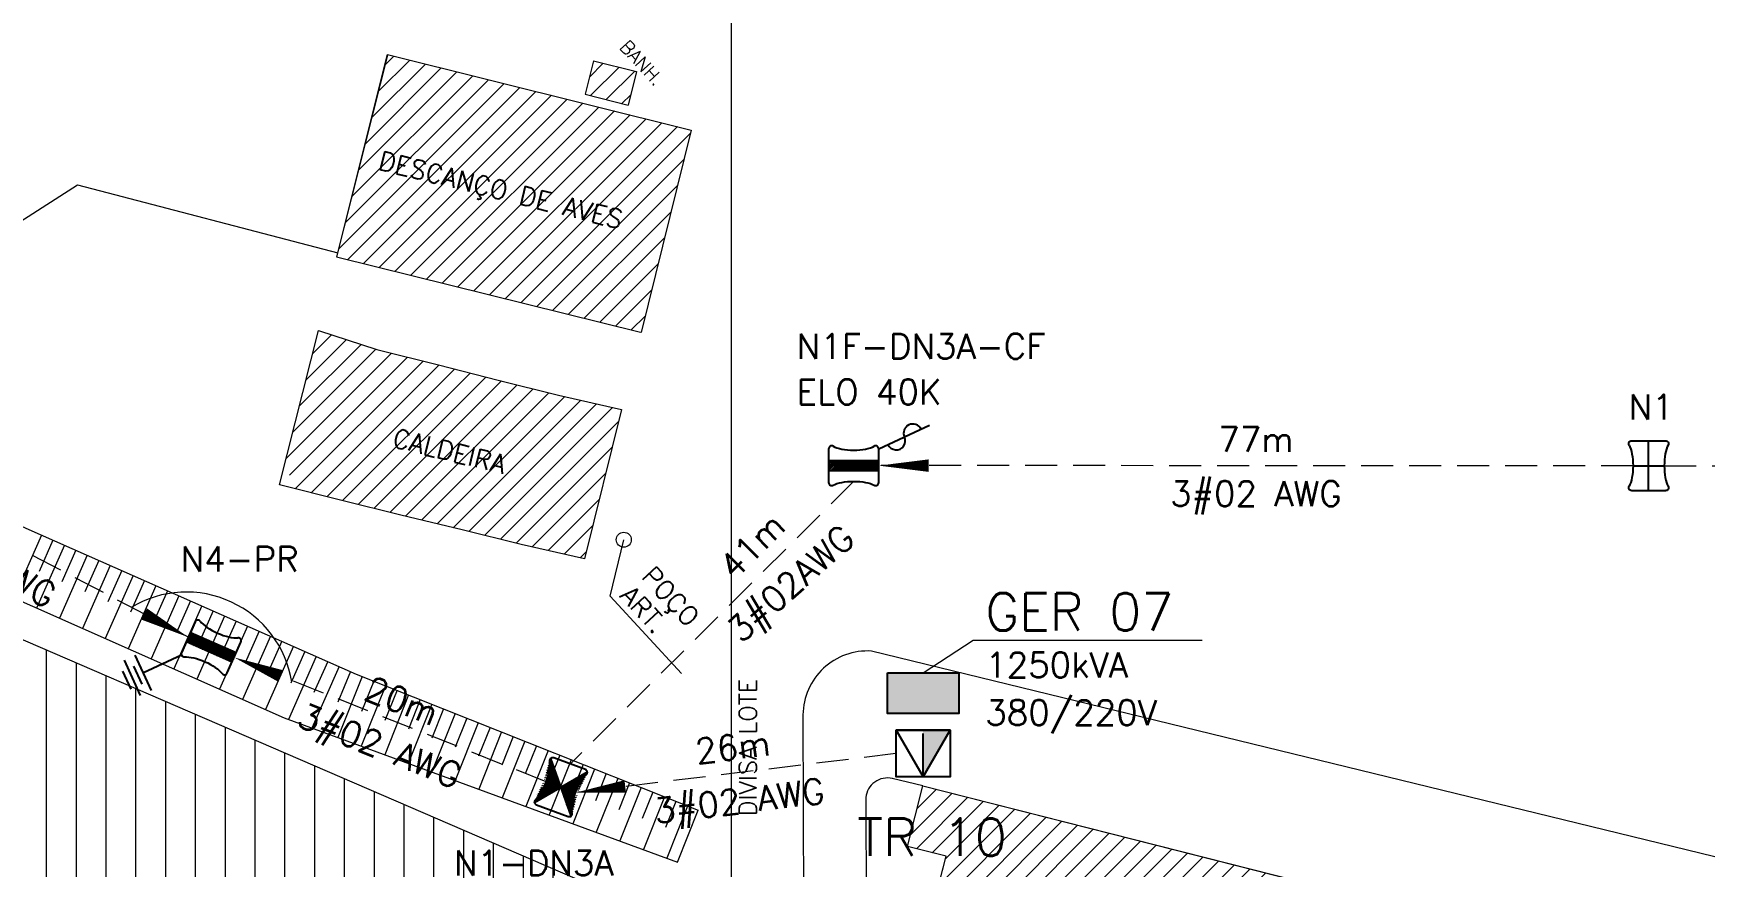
# Model space of a CAD drawing. Header units: millimetres. Extents: x 997 to 4249, y 599 to 1440.
# Drawn here: x 1587.7 to 1783.6, y 895.3 to 993.1 of the extents above; entities that cross this region are included whole.
import ezdxf
from ezdxf.enums import TextEntityAlignment as Align

# ---------------------------------------------------------------- set-up
doc = ezdxf.new("R2010")
doc.units = ezdxf.units.MM
doc.linetypes.add('HIDDEN', pattern=[0.375, 0.25, -0.125])
for name, color, linetype in [('AT', 5, 'Continuous'), ('BT', 5, 'Continuous'), ('cercas existentes', 18, 'Continuous'), ('POSTE', 5, 'Continuous'), ('POSTES', 1, 'Continuous'), ('SECUNDARIA', 5, 'Continuous'), ('taludes', 9, 'Continuous')]:
    doc.layers.add(name, color=color, linetype=linetype)
doc.styles.add('1mm', font='romans.shx', dxfattribs={"height": 2})
pattern_1 = [(45, (-527604.815, -10865515.9044), (-1.1524662022, 1.1524662022), [])]

# ---------------------------------------------------------------- blocks, each defined once
blk = doc.blocks.new('D150.105')
at = {"layer": 'POSTE'}
for p, q in [((1.35, 2), (-1.35, 2)), ((0, 2), (0, -2)), ((-1.25, 0), (1.25, 0)), ((-1.35, -2), (1.35, -2))]:
    blk.add_line(p, q, dxfattribs=at)
for centre, start, end in [((-1.35, 1.76), 90, 208.4233), ((1.35, 1.76), 331.5767, 90), ((-1.35, -1.76), 151.5767, 270), ((1.35, -1.76), 270, 28.4233)]:
    blk.add_arc(centre, 0.24, start, end, dxfattribs=at)
blk.add_ellipse((-1.93, 0), major_axis=(0, 1.96), ratio=0.347643, start_param=3.712556, end_param=5.712222, dxfattribs=at)
at = {"layer": 'POSTE', "extrusion": (0, 0, -1)}
blk.add_ellipse((1.93, 0), major_axis=(0, 1.96), ratio=0.347643, start_param=3.712556, end_param=5.712222, dxfattribs=at)
blk = doc.blocks.new('B600.105')
at = {"layer": 'POSTE'}
h = blk.add_hatch(dxfattribs=at)
h.set_pattern_fill('ANSI31', color=256, scale=0.04, angle=270, style=0)
h.paths.add_polyline_path([(0.4, 2), (-0.4, 2), (-0.4, -2), (0.4, -2)])
for p, q in [((1.35, 2), (-1.35, 2)), ((-0.4, 2), (-0.4, -2)), ((0.4, 2), (0.4, -2)), ((-1.35, -2), (1.35, -2))]:
    blk.add_line(p, q, dxfattribs=at)
for centre, start, end in [((-1.35, 1.76), 90, 208.4233), ((1.35, 1.76), 331.5767, 90), ((-1.35, -1.76), 151.5767, 270), ((1.35, -1.76), 270, 28.4233)]:
    blk.add_arc(centre, 0.24, start, end, dxfattribs=at)
blk.add_ellipse((-1.93, 0), major_axis=(0, 1.96), ratio=0.347643, start_param=3.712556, end_param=5.712222, dxfattribs=at)
at = {"layer": 'POSTE', "extrusion": (0, 0, -1)}
blk.add_ellipse((1.93, 0), major_axis=(0, 1.96), ratio=0.347643, start_param=3.712556, end_param=5.712222, dxfattribs=at)
blk = doc.blocks.new('B300.105')
at = {"layer": 'POSTE'}
h = blk.add_hatch(dxfattribs=at)
h.set_pattern_fill('ANSI31', color=256, scale=0.04, angle=270, style=0)
edge = h.paths.add_edge_path()
edge.add_ellipse((-1.93, 0), major_axis=(0, 1.96), ratio=0.347643, start_angle=212.7138, end_angle=327.2862, ccw=False)
edge.add_arc((-1.35, -1.76), 0.24, 151.5767, 210.7884)
edge.add_line((-1.56, -1.88), (0, 0))
edge.add_line((0, 0), (-1.56, 1.88))
edge.add_arc((-1.35, 1.76), 0.24, 149.2116, 208.4233)
edge = h.paths.add_edge_path()
edge.add_arc((1.35, -1.76), 0.24, 329.2116, 388.4233)
edge.add_ellipse((1.93, 0), major_axis=(0, 1.96), ratio=0.347643, start_angle=32.7138, end_angle=147.2862, ccw=False)
edge.add_arc((1.35, 1.76), 0.24, 331.5767, 390.7884)
edge.add_line((1.56, 1.88), (0, 0))
edge.add_line((0, 0), (1.56, -1.88))
for p, q in [((1.56, -1.88), (-1.56, 1.88)), ((-1.56, -1.88), (1.56, 1.88)), ((1.35, 2), (-1.35, 2)), ((-1.35, -2), (1.35, -2))]:
    blk.add_line(p, q, dxfattribs=at)
for centre, start, end in [((-1.35, 1.76), 90, 208.4233), ((1.35, 1.76), 331.5767, 90), ((-1.35, -1.76), 151.5767, 270), ((1.35, -1.76), 270, 28.4233)]:
    blk.add_arc(centre, 0.24, start, end, dxfattribs=at)
blk.add_ellipse((-1.93, 0), major_axis=(0, 1.96), ratio=0.347643, start_param=3.712556, end_param=5.712222, dxfattribs=at)
at = {"layer": 'POSTE', "extrusion": (0, 0, -1)}
blk.add_ellipse((1.93, 0), major_axis=(0, 1.96), ratio=0.347643, start_param=3.712556, end_param=5.712222, dxfattribs=at)
blk = doc.blocks.new('Para-Raios')
at = {"layer": 'BT'}
for p, q in [((-1.19, 2.17), (1.19, 2.18)), ((-2.34, 1.45), (2.34, 1.45)), ((-2.34, 0), (2.34, 0)), ((-1.19, 0.72), (1.19, 0.73)), ((0, -5.04), (0, 0))]:
    blk.add_line(p, q, dxfattribs=at)
blk = doc.blocks.new('TRAFO PARTICULAR CABINE')
at = {"layer": 'BT'}
h = blk.add_hatch(color=256, dxfattribs=at)
h.dxf.hatch_style = 1
h.paths.add_polyline_path([(4076.91, 1084.52), (4074.74, 1084.52), (4074.74, 1080.77)])
blk.add_line((4074.74, 1080.77), (4074.74, 1084.26), dxfattribs=at)
blk.add_lwpolyline([(4072.58, 1084.52), (4076.91, 1084.52), (4076.91, 1080.77), (4072.58, 1080.77)], close=True, dxfattribs=at)
at = {"layer": 'POSTES', "color": 5}
blk.add_lwpolyline([(4076.91, 1084.52), (4072.58, 1084.52), (4074.74, 1080.77)], close=True, dxfattribs=at)
blk = doc.blocks.new('Gerador')
at = {"layer": 'BT'}
h = blk.add_hatch(color=256, dxfattribs=at)
h.dxf.hatch_style = 1
h.paths.add_polyline_path([(3791.27, 1209.68), (3795.83, 1209.68), (3795.83, 1207.09), (3791.27, 1207.09)])
blk.add_lwpolyline([(3791.27, 1209.68), (3795.83, 1209.68), (3795.83, 1207.09), (3791.27, 1207.09)], close=True, dxfattribs=at)
blk = doc.blocks.new('gtfoods1')
at = {"layer": 'taludes', "lineweight": 5}
h = blk.add_hatch(dxfattribs=at)
h.set_pattern_fill('ANSI31', color=256, scale=0.35, style=0)
h.set_pattern_definition(pattern_1)
h.paths.add_polyline_path([(-259.62, 320.8), (-295.22, 329.64), (-301.06, 306.41), (-301.19, 305.92), (-265.51, 297.06)])
h.paths.add_polyline_path([(-297.1, 314.89), (-263.75, 306.62), (-262.69, 310.89), (-296.04, 319.16)], flags=24)
h = blk.add_hatch(dxfattribs=at)
h.set_pattern_fill('ANSI31', color=256, scale=0.35, style=0)
h.set_pattern_definition(pattern_1)
h.paths.add_polyline_path([(-267.02, 323.72), (-266.04, 327.66), (-271.08, 328.92), (-272.07, 324.99)])
h = blk.add_hatch(dxfattribs=at)
h.set_pattern_fill('ANSI31', color=256, scale=0.35, style=0)
h.set_pattern_definition(pattern_1)
h.paths.add_polyline_path([(-282.26, 291.46), (-289.25, 293.24), (-296.47, 295.04), (-303.32, 297.3), (-307.49, 280.77, -0.343935), (-306.24, 279.17, -0.062039), (-306.29, 278.77), (-300.59, 277.35), (-293.65, 275.62), (-286.49, 273.89), (-279.56, 272.19), (-272.15, 270.5), (-267.79, 288), (-275.17, 289.7)])
h.paths.add_polyline_path([(-295.15, 283.21), (-279.94, 279.44), (-279.15, 282.65), (-294.35, 286.41)], flags=24)
h = blk.add_hatch(dxfattribs=at)
h.set_pattern_fill('ANSI31', color=256, scale=0.75, angle=45, style=0)
h.set_pattern_definition([(90, (-527604.815, -10865515.9044), (-3.4925, 7e-16), [])])
h.paths.add_polyline_path([(-325.38, 207.69, -0.829311), (-322.19, 207.09, -0.108393), (-322.35, 206.4), (-289.05, 192.24), (-271.79, 232.39), (-382.49, 280.24), (-400.68, 239.7)])
h.paths.add_polyline_path([(-398.14, 242.68), (-363.33, 227.32), (-361.35, 231.81), (-396.15, 247.17)], flags=24)
h = blk.add_hatch(dxfattribs=at)
h.set_pattern_fill('ANSI31', color=256, scale=0.35, style=0)
h.set_pattern_definition([(45, (-2604.8399, -1342.633), (-1.1524662, 1.1524662), [])])
h.paths.add_polyline_path([(-144.36, 221.46), (-157.15, 171.29), (-190.26, 179.73), (-195.66, 158.55), (-237.73, 169.27), (-227.63, 208.89), (-236.02, 211.03), (-229.75, 235.61), (-234.3, 236.77), (-232.49, 243.88)])
for p, q in [((-342.25, 307.53, 24.14), (-331.57, 314.37, 24.14)), ((-331.57, 314.37, 24.14), (-301.06, 306.41, 24.14)), ((-335.77, 273.28), (-339.03, 265.91)), ((-334.43, 272.68), (-336.06, 269)), ((-269.14, 266.12), (-267.53, 272.74)), ((-333.09, 272.09), (-336.35, 264.72)), ((-330.41, 270.91), (-333.67, 263.53)), ((-331.75, 271.5), (-333.38, 267.81)), ((-329.07, 270.31), (-330.7, 266.62)), ((-327.72, 269.72), (-330.98, 262.34)), ((-325.04, 268.54), (-328.3, 261.15)), ((-326.38, 269.13), (-328.01, 265.44)), ((-322.36, 267.35), (-325.62, 259.96)), ((-323.7, 267.94), (-325.33, 264.25)), ((-321.02, 266.76), (-322.65, 263.06)), ((-319.67, 266.16), (-322.94, 258.77)), ((-316.99, 264.98), (-320.26, 257.58)), ((-318.33, 265.57), (-319.97, 261.87)), ((-314.31, 263.79), (-317.58, 256.39)), ((-315.65, 264.39), (-317.28, 260.68)), ((-311.62, 262.61), (-314.9, 255.2)), ((-312.97, 263.2), (-314.6, 259.5)), ((-308.94, 261.42), (-312.22, 254.01)), ((-310.28, 262.02), (-311.92, 258.31)), ((-307.6, 260.83), (-309.24, 257.12)), ((-306.26, 260.24), (-309.54, 252.82)), ((-303.58, 259.05), (-306.84, 251.66)), ((-304.92, 259.64), (-306.56, 255.93)), ((-119.22, 230.53, 13.33), (-238.52, 259.67, 26.66)), ((-300.89, 257.87), (-304.08, 250.65)), ((-302.23, 258.46), (-303.85, 254.81)), ((-299.55, 257.27), (-301.06, 253.68)), ((-298.2, 256.71), (-301.06, 249.54)), ((-295.47, 255.62), (-298.3, 248.53)), ((-296.84, 256.16), (-298.26, 252.6)), ((-294.11, 255.08), (-295.52, 251.55)), ((-292.75, 254.53), (-295.55, 247.52)), ((-290.02, 253.45), (-292.79, 246.51)), ((-291.39, 253.99), (-292.78, 250.5)), ((-288.66, 252.9), (-290.04, 249.45)), ((-287.3, 252.36), (-290.04, 245.5)), ((-285.94, 251.82), (-287.3, 248.4)), ((-284.58, 251.27), (-287.28, 244.49)), ((-283.21, 250.73), (-284.56, 247.36)), ((-246.53, 252.2), (-246.29, 175.7)), ((-281.85, 250.19), (-284.53, 243.48)), ((-280.49, 249.64), (-281.82, 246.31)), ((-279.13, 249.1), (-281.77, 242.47)), ((-277.76, 248.56), (-279.08, 245.26)), ((-276.4, 248.01), (-279.02, 241.46)), ((-275.04, 247.47), (-276.34, 244.21)), ((-273.68, 246.93), (-276.26, 240.45)), ((-272.31, 246.38), (-273.6, 243.16)), ((-270.95, 245.84), (-273.51, 239.43)), ((-269.59, 245.3), (-270.86, 242.11)), ((-268.23, 244.75), (-270.75, 238.42)), ((-266.86, 244.21), (-268.12, 241.07)), ((-265.5, 243.67), (-268, 237.41)), ((-264.14, 243.12), (-265.38, 240.02)), ((-234.3, 236.77, -12.53), (-232.49, 243.88, -12.53)), ((-262.78, 242.58), (-265.24, 236.4)), ((-261.42, 242.04), (-262.64, 238.97)), ((-260.05, 241.5), (-262.49, 235.39)), ((-239.16, 242.49), (-238.97, 179.54)), ((-236.02, 211.03, -12.53), (-229.75, 235.61, -12.53)), ((-229.75, 235.61, -12.53), (-234.3, 236.77, -12.53))]:
    blk.add_line(p, q, dxfattribs=at)
at = {"layer": 'taludes', "linetype": 'Continuous', "lineweight": 5, "ltscale": 1.5}
blk.add_lwpolyline([(-254.95, 605.67), (-254.95, 164.3)], dxfattribs=at)
at = {"layer": 'taludes', "lineweight": 5}
for points in [[(-295.22, 329.64), (-301.19, 305.92)], [(-295.23, 329.58), (-301.19, 305.92), (-265.59, 297.08)], [(-295.22, 329.64), (-259.62, 320.8), (-265.51, 297.06)], [(-271.08, 328.92), (-272.07, 324.99)], [(-271.08, 328.92), (-266.04, 327.66)], [(-266.04, 327.66), (-267.02, 323.72)], [(-272.07, 324.99), (-267.02, 323.72)], [(-331.57, 314.37), (-301.06, 306.41)], [(-363.24, 310.61), (-363.64, 304.02), (-363.64, 304.02), (-360.79, 295.1), (-360.79, 295.1), (-366.03, 287.43), (-337.63, 274.1), (-298.88, 256.98), (-258.8, 241)], [(-269.14, 266.12), (-260.78, 257.03)]]:
    blk.add_lwpolyline(points, dxfattribs=at)
for points, elevation in [([(-301.06, 306.41), (-295.22, 329.64)], 24.14), ([(-370.22, 304.86), (-369.15, 303.02), (-369.17, 299.47), (-371.18, 295.36), (-373.93, 289.3), (-375.01, 285.54), (-374.72, 283.03), (-372.62, 280.83), (-307.33, 251.84), (-261.22, 234.93)], -5.65), ([(-232.49, 243.88), (-236.06, 244.73)], -12.53), ([(-232.49, 243.88), (-177.48, 229.9), (-144.36, 221.46), (-157.15, 171.29), (-178.89, 176.83)], -12.53), ([(-261.22, 234.93), (-258.8, 241)], -5.65)]:
    blk.add_lwpolyline(points, dxfattribs=dict(at, elevation=elevation))
blk.add_lwpolyline([(-303.32, 297.3), (-296.47, 295.04), (-289.25, 293.24), (-282.26, 291.46), (-275.17, 289.7), (-267.79, 288), (-272.15, 270.5), (-279.56, 272.19), (-286.49, 273.89), (-293.65, 275.62), (-300.59, 277.35), (-307.89, 279.17)], close=True, dxfattribs=at)
for points, elevation in [([(-400.68, 239.7), (-289.05, 192.24), (-271.79, 232.39), (-382.49, 280.24)], -5.58), ([(-144.36, 221.46), (-157.15, 171.29), (-190.26, 179.73), (-195.66, 158.55), (-237.73, 169.27), (-227.63, 208.89), (-236.02, 211.03), (-229.75, 235.61), (-234.3, 236.77), (-232.49, 243.88)], -12.53)]:
    blk.add_lwpolyline(points, close=True, dxfattribs=dict(at, elevation=elevation))
blk.add_circle((-267.53, 272.74), 0.88, dxfattribs=at)
for centre, radius, start, end in [((-238.97, 252.13, 26.66), 7.56, 86.5639, 179.4254), ((-236.63, 242.25), 2.54, 76.9589, 174.6634)]:
    blk.add_arc(centre, radius, start, end, dxfattribs=at)
at = {"layer": 'taludes', "lineweight": 5, "style": '1mm'}
for s, height, rotation, p in [('BANH.', 1.569, 312.567, (-268.12, 330.44)), ('DESCANÇO DE AVES', 2.2, 346.0859, (-296.44, 316.23)), ('CALDEIRA', 2.2, 346.0859, (-294.78, 283.69)), ('POÇO', 2.2, 312.567, (-265.58, 268.33)), ('ART.', 2.2, 312.567, (-268.11, 266.07)), ('DIVISA LOTE', 2.0533, 90, (-251.96, 240.3))]:
    blk.add_text(s, height=height, rotation=rotation, dxfattribs=at).set_placement(p)
blk = doc.blocks.new('CHAVE FUSÍVEL')
at = {"layer": 'BT'}
blk.add_line((0, 0), (6.57, 0), dxfattribs=at)
for centre, start, end in [((2.25, -0.01), 179.6275, 359.8923), ((4.39, -0.01), 0.6725, 179.8923)]:
    blk.add_arc(centre, 1.07, start, end, dxfattribs=at)

msp = doc.modelspace()

# ---------------------------------------------------------------- linework, layer by layer
at = {"color": 5, "lineweight": 5, "elevation": 12.07}
msp.add_lwpolyline([(1691.99, 918.03), (1697.85, 921.88), (1724.71, 921.88)], dxfattribs=at)
at = {"color": 5, "lineweight": 5}
msp.add_arc((1605.65, 915.01, 12.07), 12.51, 9.0426, 121.0367, dxfattribs=at)
at = {"layer": 'AT', "linetype": 'HIDDEN', "lineweight": 5, "ltscale": 15}
for p, q in [((1605.89, 922.22, 12.07), (1559.41, 946.66, 12.07)), ((1775.2, 942.34, 12.07), (1686.8, 942.35, 12.07)), ((1778.86, 942.34, 12.07), (1908.16, 942.35, 12.07)), ((1683.86, 940.51, 12.07), (1650.64, 907.35, 12.07)), ((1647.83, 905.26, 12.07), (1611.26, 919.84, 12.07)), ((1688.82, 908.58, 12.07), (1651.27, 904, 12.07))]:
    msp.add_line(p, q, dxfattribs=at)
at = {"layer": 'SECUNDARIA', "lineweight": 5, "elevation": 12.07}
for points in [[(1686.8, 942.35, 0, 1.47, 0), (1692.66, 942.35, 1.47, 1.47, 0)], [(1605.89, 922.22, 0, 1.47, 0), (1600.7, 924.95, 1.47, 1.47, 0)], [(1611.26, 919.85, 0, 1.47, 0), (1616.71, 917.67, 1.47, 1.47, 0)], [(1651.27, 904, 0, 1.47, 0), (1657.09, 904.71, 1.47, 1.47, 0)]]:
    msp.add_lwpolyline(points, format="xyseb", dxfattribs=at)

# ---------------------------------------------------------------- block references
at = {"lineweight": 5, "rotation": 24.83094122513927}
msp.add_blockref('CHAVE FUSÍVEL', (1686.8, 944.33, 12.07), dxfattribs=at)
at = {"lineweight": 5}
for name, p, xscale, yscale, zscale in [('Gerador', (-5262.84, -1299.72, 12.07), 1.833333333333333, 1.833333333333333, 1.833333333333333), ('TRAFO PARTICULAR CABINE', (-4284.29, -679.3, 12.07), 1.466666666666667, 1.466666666666667, 1.466666666666667)]:
    msp.add_blockref(name, p, dxfattribs=dict(at, xscale=xscale, yscale=yscale, zscale=zscale))
at = {"layer": 'BT', "lineweight": 5, "xscale": 0.975333333333333, "yscale": 0.975333333333333, "zscale": 0.975333333333333, "rotation": 114.6467055330513}
msp.add_blockref('Para-Raios', (1600.62, 918.06, 12.07), dxfattribs=at)
at = {"layer": 'cercas existentes', "color": 1}
msp.add_blockref('gtfoods1', (1924.45, 660.92), dxfattribs=at)
at = {"layer": 'POSTES', "lineweight": 5, "yscale": 1.466666666666667, "zscale": 1.466666666666667}
for name, p, xscale, rotation in [('B600.105', (1683.86, 942.34, 12.07), 1.466666666666667, 270.0000000343306), ('D150.105', (1777.03, 942.34, 12.07), -1.466666666666667, 179.9675874197553), ('B600.105', (1608.57, 921.03, 12.07), 1.466666666666667, 246.1621874201352), ('B300.105', (1649.55, 904.63, 12.07), 1.466666666666667, 339.8644761674429)]:
    msp.add_blockref(name, p, dxfattribs=dict(at, xscale=xscale, rotation=rotation))

# ---------------------------------------------------------------- texts
at = {"layer": 'BT', "lineweight": 5, "style": '1mm'}
for s, height, p in [('N1F-DN3A-CF', 2.9333, (1677.18, 954.89, 12.07)), ('ELO 40K', 2.933, (1677.18, 949.53, 12.07)), ('N1', 2.933, (1774.67, 947.78, 12.07)), ('N4-PR', 2.933, (1604.98, 929.93, 0.91)), ('GER 07', 4.4, (1699.29, 923, 12.07)), ('1250kVA', 2.933, (1699.29, 917.51, 12.07)), ('380/220V', 2.933, (1699.29, 911.92, 12.07)), ('TR 10', 4.4, (1684.29, 896.57, 12.07)), ('N1-DN3A', 2.933, (1637, 894.28, 12.07))]:
    msp.add_text(s, height=height, dxfattribs=at).set_placement(p)
for s, p in [('77m', (1731, 943.95, 12.07)), ('3#02 AWG', (1731, 937.6, 12.07))]:
    msp.add_text(s, height=2.933, dxfattribs=at).set_placement(p, align=Align.CENTER)
at = {"layer": 'BT', "color": 5, "lineweight": 5, "style": '1mm'}
for s, rotation, p in [('3#02 AWG', 332.2645, (1580.44, 930.24, 12.07)), ('41m', 44.9392, (1672.97, 931.92, 12.07)), ('3#02AWG', 41.5573, (1677.46, 927.43, 12.07)), ('20m', 338.2569, (1630.38, 913.39, 12.07)), ('3#02 AWG', 338.1712, (1627.78, 908.15, 12.07)), ('26m', 6.9606, (1669.85, 907.88, 12.07)), ('3#02 AWG', 6.9606, (1670.62, 901.58, 12.07))]:
    msp.add_text(s, height=2.933, rotation=rotation, dxfattribs=at).set_placement(p, align=Align.CENTER)

doc.saveas('drawing.dxf')
